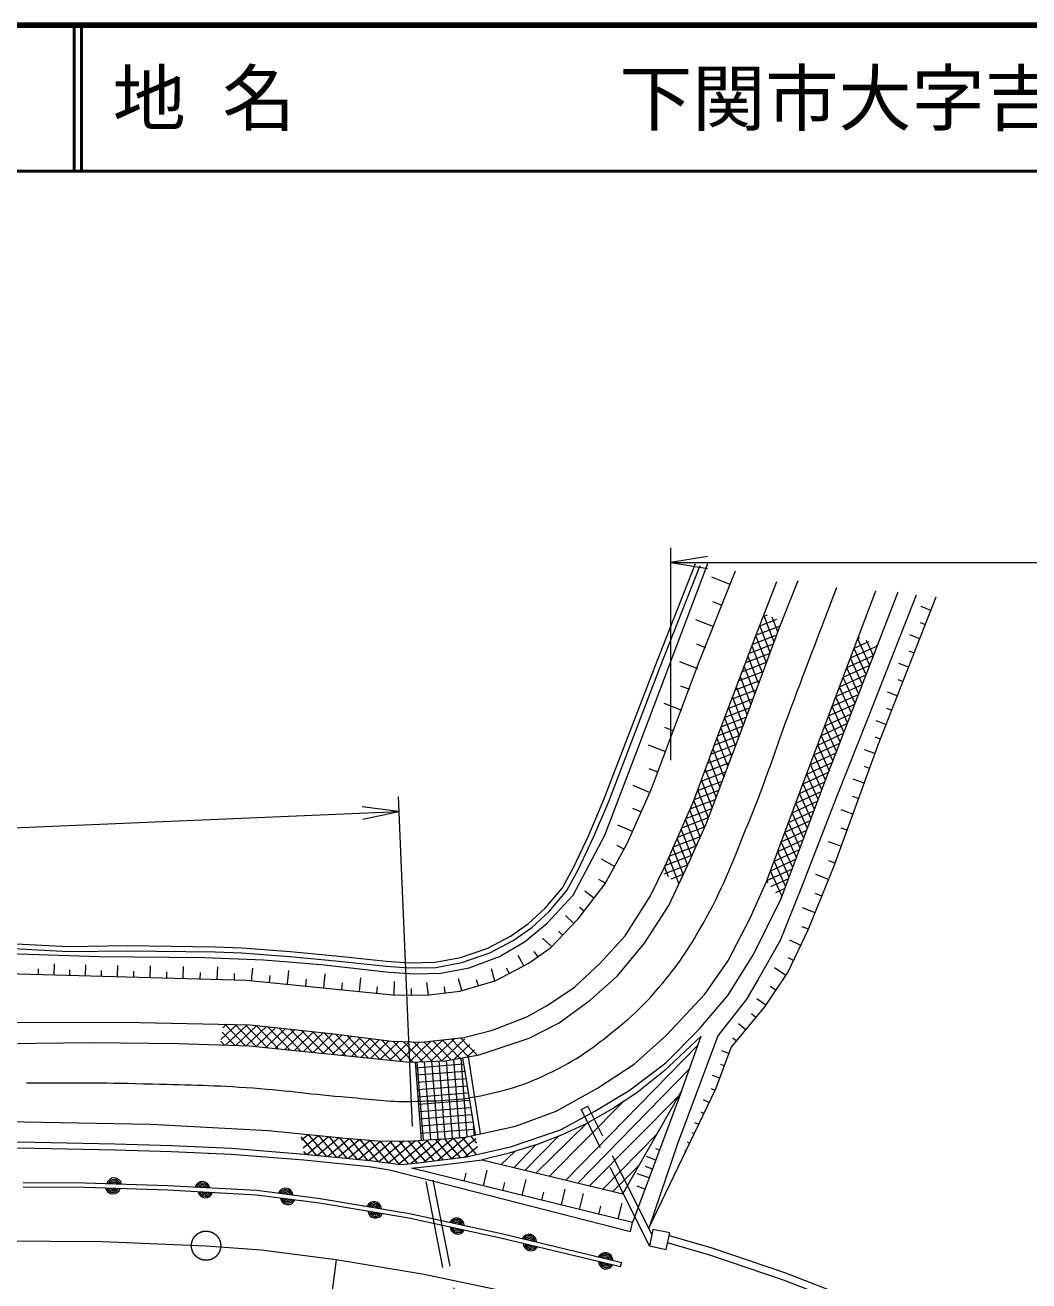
# Model space of a CAD drawing. Units: millimetres, scale not verified. Extents: x 40000 to 680000, y 20000 to 380000.
# Drawn here: x 364390 to 433044, y 294057 to 380000 of the extents above; entities that cross this region are included whole.
import ezdxf
from ezdxf.enums import TextEntityAlignment as Align

# ---------------------------------------------------------------- set-up
doc = ezdxf.new("R2010")
doc.units = ezdxf.units.MM
doc.header["$LTSCALE"] = 1000
doc.linetypes.add('CHAIN', pattern=[18.5, 12, -1.5, 3.5, -1.5])
doc.linetypes.add('DASHED', pattern=[7.5, 6, -1.5])
for name, color, linetype, lineweight in [('M-BGD', 7, 'Continuous', 13), ('M-BMK', 2, 'CHAIN', 13), ('M-STR-HTXT', 7, 'Continuous', 13), ('M-TTL', 2, 'Continuous', 140), ('M-TTL-LINE', 7, 'Continuous', 50)]:
    doc.layers.add(name, color=color, linetype=linetype, lineweight=lineweight)
doc.layers.add('M-TTL-TXT', color=7, linetype='Continuous')
doc.styles.add('ＭＳ ゴシック', font='')
doc.styles.get('ＭＳ ゴシック').set_extended_font_data('MS Gothic')

# ---------------------------------------------------------------- blocks, each defined once
blk = doc.blocks.new('open_arrow')
at = {"color": 0, "linetype": 'Continuous', "lineweight": -2}
blk.add_lwpolyline([(7.5, 1.25), (0, 0), (7.5, -1.25)], dxfattribs=at)

msp = doc.modelspace()

# ---------------------------------------------------------------- hatches: boundary and pattern name
at = {"layer": 'M-BGD'}
h = msp.add_hatch(dxfattribs=at)
h.set_pattern_fill('USER', color=256, style=0, pattern_type=2)
h.set_pattern_definition([(111.0006, (409612, 324110), (-466.788, -179.189), []), (201.0006, (409612, 324110), (179.189, -466.788), [])])
h.paths.add_polyline_path([(407945, 322022), (410102, 326868), (414953, 339723), (416151, 339190), (410988, 325393), (409091, 321210)])
h = msp.add_hatch(dxfattribs=at)
h.set_pattern_fill('USER', color=256, style=0, pattern_type=2)
h.set_pattern_definition([(114.4154, (415863, 323447), (-455.286, -206.674), []), (204.4154, (415863, 323447), (206.674, -455.286), [])])
h.paths.add_polyline_path([(415094, 321400), (418070, 329324), (421391, 338126), (422692, 337547), (419090, 328221), (416110, 320218)])
h = msp.add_hatch(dxfattribs=at)
h.set_pattern_fill('USER', color=256, style=0, pattern_type=2)
h.set_pattern_definition([(43.756, (379498, 310822), (-345.794, 361.146), []), (133.756, (379498, 310822), (-361.146, -345.794), [])])
h.paths.add_polyline_path([(377941, 311621), (379793, 311581), (385487, 310975), (389446, 310463), (391491, 310401), (394389, 310710), (395437, 309526), (393128, 309124), (390696, 309032), (379718, 310149), (377735, 310216)])
h = msp.add_hatch(dxfattribs=at)
h.set_pattern_fill('USER', color=256, style=0, pattern_type=2)
h.set_pattern_definition([(274.447, (392819, 307777), (498.495, 38.765), []), (4.447, (392819, 307777), (-38.765, 498.495), [])])
h.paths.add_polyline_path([(391069, 309046), (391486, 303684), (394406, 303879), (395167, 304045), (394314, 309330), (393128, 309124)])
h = msp.add_hatch(dxfattribs=at)
h.set_pattern_fill('USER', color=256, style=0, pattern_type=2)
h.set_pattern_definition([(39.43, (385806, 303190), (-317.567, 386.2), []), (129.43, (385806, 303190), (-386.2, -317.567), [])])
h.paths.add_polyline_path([(383229, 304131), (386272, 303834), (388758, 303625), (390943, 303648), (394406, 303879), (395167, 304045), (395432, 302738), (394570, 302544), (390102, 302015), (387962, 302289), (383483, 302733)])

# ---------------------------------------------------------------- linework, layer by layer
for p, q in [((407476, 336135), (410247, 343146)), ((407802, 336008), (410572, 343017)), ((412620, 341727), (411369, 342209)), ((412063, 340279), (411437, 340519)), ((426337, 339947), (425680, 340204)), ((411506, 338830), (410269, 339306)), ((425956, 338974), (425627, 339103)), ((425575, 338002), (424913, 338261)), ((410953, 337393), (410334, 337631)), ((425192, 337026), (424861, 337156)), ((403979, 327004), (407476, 336135)), ((410400, 335955), (409177, 336426)), ((424810, 336050), (424144, 336311)), ((404304, 326874), (407802, 336008)), ((424426, 335070), (424093, 335201)), ((409851, 334529), (409240, 334764)), ((424042, 334090), (423371, 334353)), ((409303, 333103), (408093, 333568)), ((423656, 333107), (423321, 333238)), ((408758, 331687), (408154, 331920)), ((423271, 332124), (422595, 332388)), ((422884, 331137), (422546, 331269)), ((408214, 330272), (407018, 330732)), ((422512, 330144), (421810, 330399)), ((422144, 329131), (421793, 329259)), ((407674, 328868), (407076, 329098)), ((421776, 328119), (421018, 328394)), ((407089, 327482), (405970, 327969)), ((402956, 324572), (403979, 327004)), ((403276, 324428), (404304, 326874)), ((421392, 327061), (421013, 327199)), ((406507, 326147), (405947, 326391)), ((421008, 326004), (420195, 326299)), ((405925, 324812), (404937, 325243)), ((420608, 324902), (420201, 325049)), ((401918, 322403), (402956, 324572)), ((402230, 322244), (403276, 324428)), ((420208, 323799), (419343, 324114)), ((405351, 323600), (404879, 323860)), ((401143, 320962), (401918, 322403)), ((404704, 322424), (403805, 322919)), ((419793, 322656), (419360, 322813)), ((401434, 320764), (402230, 322244)), ((404077, 321285), (403628, 321532)), ((419343, 321526), (418472, 321879)), ((399981, 319583), (401143, 320962)), ((400234, 319341), (401434, 320764)), ((403298, 320244), (402677, 320719)), ((418881, 320384), (418445, 320561)), ((398818, 318514), (399981, 319583)), ((399038, 318241), (400234, 319341)), ((401916, 318520), (401356, 319061)), ((402626, 319366), (402316, 319603)), ((418418, 319243), (417568, 319587)), ((397579, 317647), (398818, 318514)), ((397762, 317348), (399038, 318241)), ((401150, 317726), (400870, 317997)), ((417963, 318117), (417537, 318289)), ((396029, 316826), (397579, 317647)), ((396168, 316504), (397762, 317348)), ((400384, 316932), (399780, 317515)), ((417443, 317020), (416687, 317380)), ((363598, 316798), (367359, 316589)), ((363764, 317128), (367365, 316939)), ((367359, 316589), (371363, 316651)), ((367365, 316939), (371363, 317001)), ((371363, 317001), (377390, 316922)), ((371363, 316651), (377381, 316572)), ((377381, 316572), (379183, 316510)), ((377390, 316922), (379203, 316860)), ((379183, 316510), (382488, 316263)), ((379203, 316860), (382518, 316611)), ((382518, 316611), (385648, 316301)), ((385648, 316301), (389103, 315944)), ((394170, 316191), (396029, 316826)), ((394259, 315852), (396168, 316504)), ((398496, 315621), (398123, 316325)), ((399458, 316250), (399213, 316590)), ((366378, 315004), (366399, 315754)), ((368517, 314944), (368538, 315681)), ((370701, 314884), (370723, 315649)), ((372932, 314821), (372954, 315616)), ((375210, 314758), (375233, 315582)), ((377536, 314693), (377560, 315547)), ((379879, 314603), (379965, 315465)), ((382488, 316263), (385613, 315953)), ((385613, 315953), (389073, 315595)), ((389073, 315595), (390643, 315485)), ((389103, 315944), (390652, 315835)), ((390643, 315485), (392470, 315516)), ((390652, 315835), (392434, 315866)), ((392434, 315866), (394170, 316191)), ((392470, 315516), (394259, 315852)), ((396520, 314578), (396278, 315416)), ((397509, 315098), (397322, 315450)), ((416425, 314961), (415652, 315481)), ((416948, 315982), (416571, 316162)), ((365298, 315034), (365309, 315409)), ((367448, 314974), (367458, 315343)), ((369609, 314914), (369620, 315297)), ((371817, 314852), (371828, 315250)), ((374071, 314790), (374082, 315202)), ((376373, 314726), (376385, 315153)), ((378708, 314661), (378720, 315094)), ((381104, 314481), (381151, 314948)), ((382329, 314359), (382422, 315293)), ((383578, 314235), (383626, 314717)), ((384827, 314110), (384923, 315074)), ((387266, 313868), (387358, 314795)), ((389635, 313666), (389658, 314552)), ((394257, 313922), (394024, 314727)), ((395389, 314250), (395267, 314669)), ((386047, 313989), (386093, 314453)), ((388449, 313750), (388493, 314191)), ((390806, 313635), (390818, 314067)), ((391977, 313625), (391873, 314484)), ((393119, 313763), (393069, 314179)), ((415742, 313945), (415355, 314204)), ((415058, 312928), (414427, 313352)), ((414376, 312081), (414083, 312323)), ((413684, 311242), (413180, 311658)), ((413046, 310468), (412794, 310676)), ((394689, 309396), (395517, 304120)), ((401363, 300956), (410424, 310204)), ((412532, 309623), (412035, 309807)), ((391069, 309046), (391486, 303684)), ((394314, 309330), (395167, 304045)), ((402201, 300753), (409850, 308602)), ((412218, 308775), (411969, 308867)), ((411904, 307927), (411403, 308113)), ((411577, 307082), (411336, 307198)), ((400249, 301225), (405265, 306283)), ((402424, 305797), (402872, 306020)), ((403002, 300559), (409137, 306772)), ((411183, 306264), (410783, 306457)), ((410821, 305512), (410621, 305608)), ((399350, 301442), (402753, 304804)), ((410459, 304759), (410197, 304885)), ((360942, 303575), (365046, 303551)), ((365046, 303551), (370536, 303434)), ((370536, 303434), (374422, 303317)), ((398590, 301626), (400871, 303959)), ((403906, 300341), (407628, 304131)), ((409841, 303475), (409697, 303544)), ((410150, 304117), (410019, 304180)), ((360950, 303175), (365040, 303151)), ((365040, 303151), (370525, 303034)), ((370525, 303034), (374407, 302917)), ((374407, 302917), (378474, 302730)), ((374422, 303317), (378499, 303129)), ((378474, 302730), (383447, 302334)), ((378499, 303129), (383483, 302733)), ((383483, 302733), (387962, 302289)), ((396961, 302020), (397882, 302923)), ((397841, 301807), (399329, 303365)), ((407523, 302324), (406891, 302573)), ((407779, 303006), (407519, 303103)), ((409577, 302928), (409505, 302963)), ((383447, 302334), (387910, 301892)), ((387910, 301892), (389304, 301659)), ((387962, 302289), (390102, 302015)), ((404598, 300174), (406407, 301993)), ((407294, 301713), (406815, 301891)), ((394414, 300893), (394546, 301427)), ((395734, 300568), (395997, 301635)), ((398393, 299913), (398658, 300992)), ((407065, 301102), (406254, 301388)), ((364266, 300793), (368473, 300769)), ((364266, 300493), (368467, 300469)), ((368467, 300469), (374131, 300282)), ((368473, 300769), (374144, 300582)), ((374131, 300282), (380206, 299957)), ((374144, 300582), (380233, 300256)), ((380206, 299957), (384535, 299400)), ((380233, 300256), (384579, 299697)), ((397063, 300241), (397196, 300780)), ((399731, 299583), (399866, 300129)), ((401070, 299254), (401338, 300344)), ((402304, 298950), (402574, 300045)), ((406777, 300333), (406254, 300531)), ((384535, 299400), (390634, 298379)), ((384579, 299697), (390691, 298674)), ((403629, 298623), (403761, 299160)), ((404954, 298297), (405218, 299370)), ((390634, 298379), (396899, 297009)), ((390691, 298674), (396966, 297301)), ((396899, 297009), (405123, 295033)), ((396966, 297301), (405193, 295324)), ((405123, 295033), (405193, 295324))]:
    msp.add_line(p, q, dxfattribs=at)
at = {"layer": 'M-BGD', "linetype": 'DASHED'}
for p, q in [((407250, 297245), (402872, 306020)), ((407087, 296452), (402424, 305797)), ((394403, 287609), (391555, 302176)), ((394894, 287704), (392046, 302272)), ((408298, 296692), (411204, 295832)), ((408440, 297171), (411355, 296308)), ((411204, 295832), (416228, 294133)), ((411355, 296308), (416398, 294603)), ((416228, 294133), (420655, 292417)), ((416398, 294603), (420837, 292882))]:
    msp.add_line(p, q, dxfattribs=at)
at = {"layer": 'M-BGD'}
for points in [[(363262, 316462), (369452, 316249), (376680, 316178), (380701, 316038), (384629, 315712), (389300, 315177), (391043, 315060), (392833, 315106), (394762, 315478), (396830, 316268), (398551, 317267), (400085, 318545), (401875, 320450), (404037, 324563), (406315, 330536), (411082, 343143)], [(362303, 315117), (379524, 314638), (389529, 313643), (391830, 313607), (394131, 313886), (396537, 314583), (398838, 315802), (400337, 316883), (402220, 318835), (404033, 321205), (405568, 323994), (407242, 327724), (410450, 336299), (412979, 342661)], [(337802, 303036), (339906, 303471), (343066, 303912), (346692, 304260), (352526, 304677), (361845, 304978), (372955, 304790), (381019, 304347), (386272, 303834), (388758, 303625), (390943, 303648), (394406, 303879), (397939, 304646), (400705, 305668), (403540, 307248), (406051, 308897), (408212, 310826), (410886, 313684), (412443, 315938), (413978, 318890), (415094, 321400), (418070, 329324), (422581, 341281)], [(360271, 311770), (372240, 311745), (379793, 311581), (385487, 310975), (389446, 310463), (391491, 310401), (394389, 310710), (396356, 311221), (398712, 312135), (400106, 312894), (401966, 314164), (403701, 315775), (405422, 317681), (407173, 320407), (408180, 322514), (410102, 326868), (411591, 330881), (414389, 338271), (415807, 341919)], [(361300, 310280), (368900, 310383), (374896, 310312), (379718, 310149), (390696, 309032), (393128, 309124), (395437, 309526), (398854, 310660), (400922, 311729), (403038, 313263), (404897, 314936), (406757, 317167), (408407, 319746), (409872, 322883), (410988, 325393), (413360, 331668), (415987, 338779), (417266, 341986)], [(390102, 302015), (391270, 302141), (394570, 302544), (397591, 303225), (401016, 304402), (403356, 305672), (405695, 307081), (408206, 308987), (410499, 311279), (412452, 313588), (414219, 316392), (416110, 320218), (419090, 328221), (424112, 341223)], [(425342, 340983), (422064, 332686), (419867, 327109), (417530, 321113), (416030, 317348), (414496, 314664), (413728, 313339), (411776, 310830), (409020, 303439), (407042, 297662)], [(407042, 297662), (411636, 307204), (412682, 310028), (414983, 312816), (416553, 315152), (417948, 318080), (419726, 322472), (422726, 330734), (426702, 340878)], [(409290, 307040), (410639, 310805), (408053, 308382), (406240, 306918), (404636, 305873), (402753, 304804), (401010, 304014), (399476, 303410), (397500, 302806), (395653, 302336)], [(389304, 301659), (405785, 297430), (405925, 298058), (390818, 301779), (392724, 301988), (395653, 302336), (405274, 300010), (409290, 307040), (405925, 298058)]]:
    msp.add_lwpolyline(points, dxfattribs=at)
msp.add_lwpolyline([(407087, 296452), (408244, 296214), (408476, 297344), (407319, 297582)], close=True, dxfattribs=at)
for centre, radius, start, end in [((370483, 300590), 512, 10.79233, 165.43156), ((370483, 300590), 410, 14.03763, 162.18627), ((370483, 300590), 308, 19.57207, 156.65182), ((376512, 300343), 512, 9.61151, 164.25074), ((370389, 300518), 512, 190.79233, 345.43156), ((370389, 300518), 410, 194.03763, 342.18627), ((370389, 300518), 308, 199.57207, 336.65182), ((370389, 300518), 205, 211.39534, 324.82856), ((370483, 300590), 205, 31.39534, 144.82856), ((376512, 300343), 410, 12.85681, 161.00545), ((376721, 300256), 512, 189.61151, 344.25074), ((376512, 300343), 308, 18.39125, 155.471), ((376721, 300256), 410, 192.85681, 341.00545), ((376512, 300343), 205, 30.21452, 143.64774), ((376721, 300256), 308, 198.39125, 335.471), ((376721, 300256), 205, 210.21452, 323.64774), ((382199, 299890), 512, 5.35672, 159.99595), ((382199, 299890), 410, 8.60202, 156.75066), ((382199, 299890), 308, 14.13646, 151.21621), ((382199, 299890), 205, 25.95973, 139.39295), ((382361, 299793), 512, 185.35672, 339.99595), ((382361, 299793), 410, 188.60202, 336.75066), ((382361, 299793), 308, 194.13646, 331.21621), ((382361, 299793), 205, 205.95973, 319.39295), ((388252, 298968), 512, 3.17256, 157.81179), ((388252, 298968), 410, 6.41786, 154.5665), ((388252, 298968), 308, 11.95231, 149.03205), ((388252, 298968), 205, 23.77557, 137.20879), ((388351, 298875), 512, 183.17256, 337.81179), ((388351, 298875), 410, 186.41786, 334.5665), ((388351, 298875), 308, 191.95231, 329.03205), ((388351, 298875), 205, 203.77557, 317.20879), ((393907, 297855), 512, 0.34378, 154.98301), ((393907, 297855), 410, 3.58907, 151.73772), ((393968, 297772), 512, 179.94857, 334.58781), ((393968, 297772), 410, 183.19387, 331.34251), ((393907, 297855), 308, 9.12352, 146.20327), ((393968, 297772), 308, 188.72832, 325.80806), ((393907, 297855), 205, 20.94678, 134.38001), ((393968, 297772), 205, 200.55158, 313.9848), ((398852, 296732), 512, 359.16835, 153.80759), ((398968, 296627), 512, 179.16835, 333.80759), ((398852, 296732), 410, 2.41365, 150.56229), ((398968, 296627), 410, 182.41365, 330.56229), ((398852, 296732), 308, 7.9481, 145.02784), ((398968, 296627), 308, 187.9481, 325.02784), ((398852, 296732), 205, 19.77136, 133.20458), ((398968, 296627), 205, 199.77136, 313.20458), ((404065, 295479), 512, 359.16835, 153.80759), ((404065, 295479), 410, 2.41365, 150.56229), ((404065, 295479), 308, 7.9481, 145.02784), ((404065, 295479), 205, 19.77136, 133.20458), ((404118, 295390), 512, 179.16835, 333.80759), ((404118, 295390), 410, 182.41365, 330.56229), ((404118, 295390), 308, 187.9481, 325.02784), ((404118, 295390), 205, 199.77136, 313.20458)]:
    msp.add_arc(centre, radius, start, end, dxfattribs=at)
msp.add_open_spline([(364481, 307610), (368636, 307618), (369730, 307630), (373092, 307538), (375789, 307465), (377303, 307457), (379994, 307258), (382532, 307071), (383942, 306835), (386479, 306630), (388169, 306493), (389116, 306297), (390811, 306343), (392849, 306398), (394018, 306379), (396007, 306826), (397682, 307202), (398620, 307499), (400168, 308243), (401864, 309057), (402760, 309654), (404235, 310822), (405937, 312168), (406857, 313006), (408210, 314702), (409437, 316239), (410031, 317184), (410977, 318908), (412310, 321338), (412805, 322829), (413860, 325392), (415113, 328436), (415635, 330211), (416790, 333293), (417995, 336511), (418381, 337522), (419905, 341520)], degree=3, knots=[0, 0, 0, 0, 1, 1, 1, 2, 2, 2, 3, 3, 3, 4, 4, 4, 5, 5, 5, 6, 6, 6, 7, 7, 7, 8, 8, 8, 9, 9, 9, 10, 10, 10, 11, 11, 11, 12, 12, 12, 12], dxfattribs=at)
at = {"layer": 'M-BMK'}
for points in [[(298208, 293293), (303949, 293820), (313675, 294446), (327585, 295071), (344179, 296010), (359893, 296817), (369689, 296746), (376766, 296466)], [(376766, 296466), (380543, 296186), (385656, 295511), (391688, 294521), (396778, 293439), (403140, 291791), (410251, 289559), (420918, 285896), (426949, 283594), (440997, 278014), (448945, 274666), (455812, 272120), (461355, 270201), (466479, 268632), (470256, 267678), (472696, 267073)]]:
    msp.add_lwpolyline(points, dxfattribs=at)
msp.add_circle((376766, 296466), 1000, dxfattribs=at)
at = {"layer": 'M-STR-HTXT'}
for p, q in [((408556, 329693), (408559, 344227)), ((408559, 343227), (569332, 343199)), ((390885, 304616), (389917, 327184)), ((323830, 323348), (389960, 326185)), ((385656, 295511), (380663, 255658))]:
    msp.add_line(p, q, dxfattribs=at)
at = {"layer": 'M-TTL'}
msp.add_line((680000, 380000), (40000, 380000), dxfattribs=at)
at = {"layer": 'M-TTL-LINE'}
for p, q in [((367750, 380000), (367750, 370000)), ((368250, 380000), (368250, 370000)), ((40000, 370000), (680000, 370000))]:
    msp.add_line(p, q, dxfattribs=at)

# ---------------------------------------------------------------- block references
at = {"layer": 'M-STR-HTXT', "xscale": 333, "yscale": 333}
msp.add_blockref('open_arrow', (408559, 343227), dxfattribs=at)
at = {"layer": 'M-STR-HTXT', "xscale": 333, "yscale": 333, "rotation": 182.5}
msp.add_blockref('open_arrow', (389960, 326185), dxfattribs=at)

# ---------------------------------------------------------------- texts
at = {"layer": 'M-TTL-TXT', "style": 'ＭＳ ゴシック'}
for s, p in [('地 名', (370380, 375000)), ('下関市大字吉田', (405024, 375000))]:
    msp.add_text(s, height=3666, dxfattribs=at).set_placement(p, align=Align.MIDDLE_LEFT)

doc.saveas('drawing.dxf')
